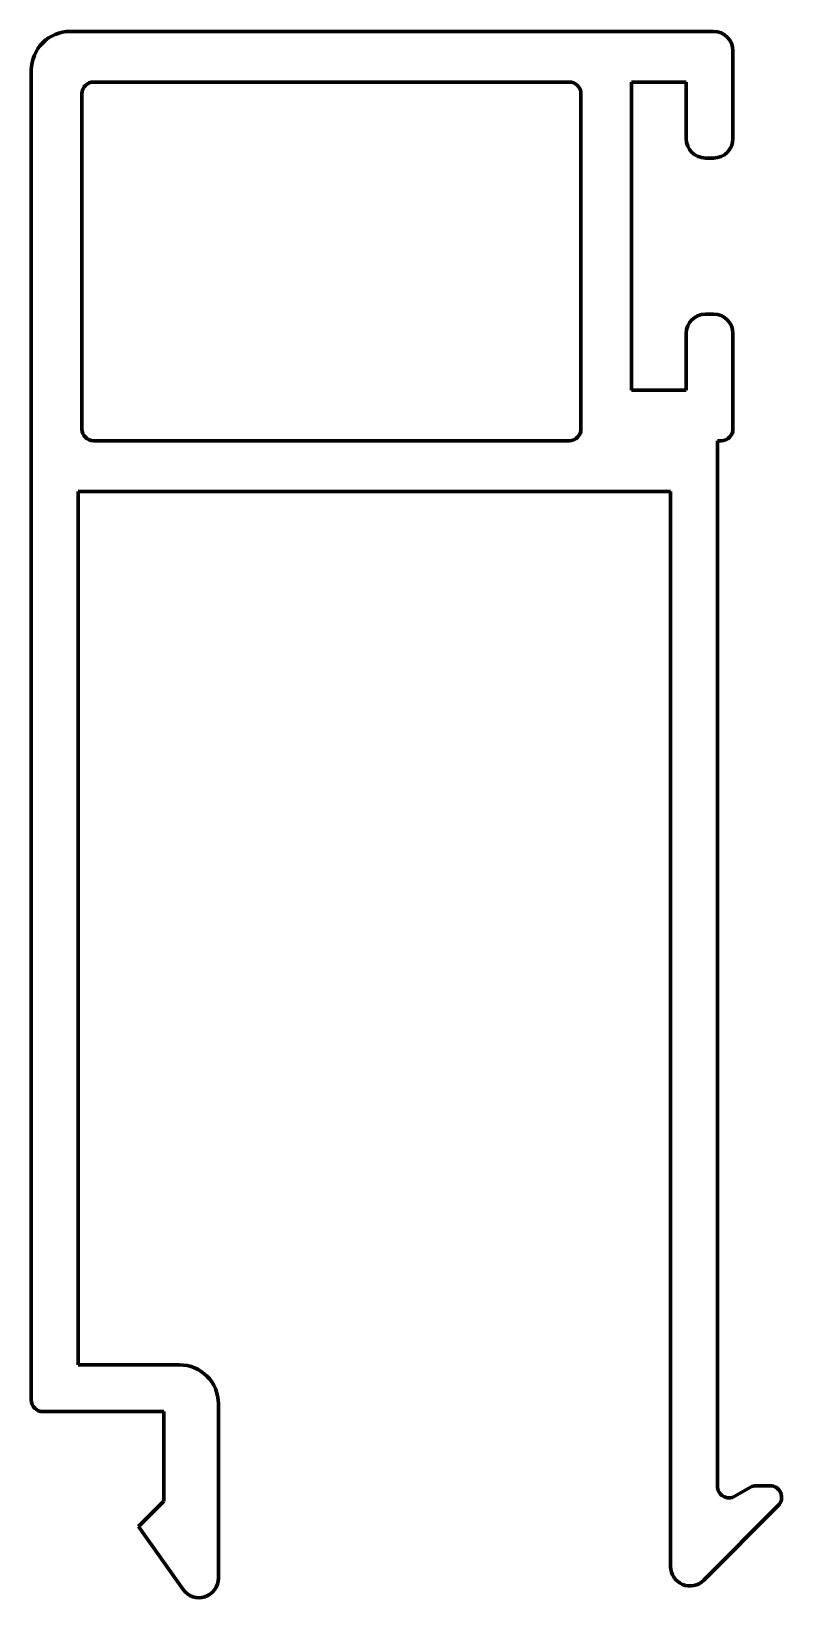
# Model space of a CAD drawing. Header units: millimetres. Extents: x 3516.6 to 3535.9, y 1231.8 to 1272.
import ezdxf

# ---------------------------------------------------------------- set-up
doc = ezdxf.new("R2010")
doc.units = ezdxf.units.MM
doc.layers.add('00_ALUMINIO', color=7, linetype='Continuous', lineweight=100)

msp = doc.modelspace()

# ---------------------------------------------------------------- linework, layer by layer
at = {"layer": '00_ALUMINIO', "lineweight": 100}
for p, q in [((3517.629, 1271.973), (3534.129, 1271.973)), ((3534.629, 1271.473), (3534.629, 1269.223)), ((3516.629, 1236.873), (3516.629, 1270.973)), ((3518.229, 1270.673), (3530.429, 1270.673)), ((3533.429, 1270.673), (3532.029, 1270.673)), ((3532.029, 1270.673), (3532.029, 1262.773)), ((3533.429, 1269.223), (3533.429, 1270.673)), ((3517.929, 1261.773), (3517.929, 1270.373)), ((3530.729, 1270.373), (3530.729, 1261.773)), ((3534.129, 1268.723), (3533.929, 1268.723)), ((3533.929, 1264.723), (3534.129, 1264.723)), ((3533.429, 1262.773), (3533.429, 1264.223)), ((3534.629, 1264.223), (3534.629, 1261.773)), ((3532.029, 1262.773), (3533.429, 1262.773)), ((3530.429, 1261.473), (3518.229, 1261.473)), ((3534.329, 1261.473), (3534.229, 1261.473)), ((3534.229, 1261.473), (3534.229, 1234.662)), ((3533.029, 1260.173), (3517.829, 1260.173)), ((3517.829, 1260.173), (3517.829, 1237.773)), ((3533.029, 1232.6), (3533.029, 1260.173)), ((3517.829, 1237.773), (3520.429, 1237.773)), ((3520.029, 1236.573), (3516.929, 1236.573)), ((3520.029, 1234.273), (3520.029, 1236.573)), ((3521.429, 1236.773), (3521.429, 1232.3)), ((3534.679, 1234.402), (3535.079, 1234.633)), ((3535.229, 1234.673), (3535.579, 1234.673)), ((3519.379, 1233.623), (3520.029, 1234.273)), ((3535.792, 1234.162), (3533.883, 1232.247)), ((3520.521, 1232.011), (3519.379, 1233.623))]:
    msp.add_line(p, q, dxfattribs=at)
for centre, radius, start, end in [((3517.629, 1270.973), 1, 90, 180), ((3534.129, 1271.473), 0.5, 360, 90), ((3518.229, 1270.373), 0.3, 90, 180), ((3530.429, 1270.373), 0.3, 360, 90), ((3533.929, 1269.223), 0.5, 180, 270), ((3534.129, 1269.223), 0.5, 270, 360), ((3533.929, 1264.223), 0.5, 90, 180), ((3534.129, 1264.223), 0.5, 360, 90), ((3518.229, 1261.773), 0.3, 180, 270), ((3530.429, 1261.773), 0.3, 270, 360), ((3534.329, 1261.773), 0.3, 270, 360), ((3520.429, 1236.773), 1, 0, 90), ((3516.929, 1236.873), 0.3, 180, 270), ((3534.529, 1234.662), 0.3, 180, 300), ((3535.229, 1234.373), 0.3, 90, 120), ((3535.579, 1234.373), 0.3, 315.0874, 90), ((3533.529, 1232.6), 0.5, 180, 315.0874), ((3520.929, 1232.3), 0.5, 215.3149, 360)]:
    msp.add_arc(centre, radius, start, end, dxfattribs=at)

doc.saveas('drawing.dxf')
